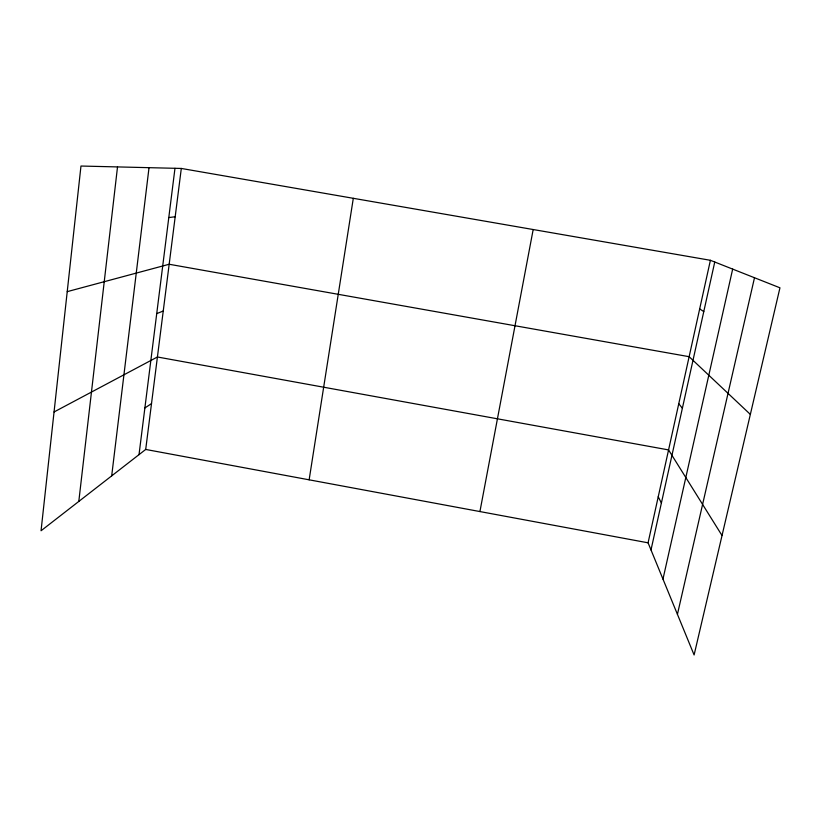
<?xml version="1.0" encoding="UTF-8"?>
<svg xmlns="http://www.w3.org/2000/svg" width="821" height="821" viewBox="0 0 821 821"><rect width="100%" height="100%" fill="white"/><g stroke="black" fill="none" stroke-linecap="round" stroke-linejoin="round"><path stroke-width="1.23" d="M78.806 501.426L117.516 166.92M111.687 475.872L149.022 167.679M139.016 454.649L174.976 168.305M181.308 168.449L80.971 166.037L41.05 530.766L145.707 449.446L181.308 168.449L710.401 260.298L779.95 287.812L694.104 654.963L648.077 542.814L710.401 260.298M309.137 479.813L353.307 198.313M479.926 511.555L533.178 229.531M651.002 549.937L714.752 262.022M662.968 579.113L732.671 269.103M677.428 614.334L754.499 277.744M144.876 407.965L151.516 403.593M54.053 411.968L157.427 356.991L668.571 449.918L722.028 535.528M156.729 313.632L163.246 311.005M67.23 291.64L169.167 264.259L689.137 356.694L750.353 414.41M168.787 217.565L175.181 216.754M145.707 449.446L648.077 542.814M699.677 308.901L703.782 311.6M678.762 403.696L682.374 408.232M658.237 496.756L661.387 503.047"/></g></svg>
